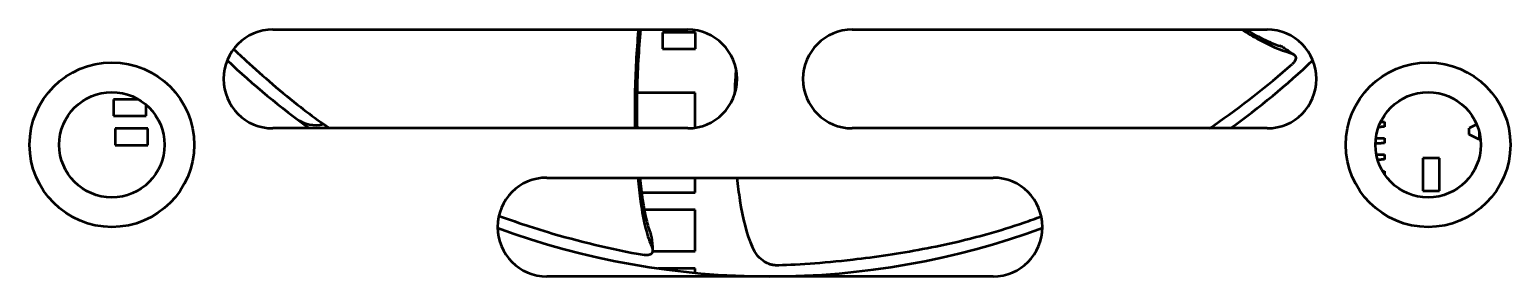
# Model space of a CAD drawing. Header units: millimetres. Extents: x 0 to 1863, y -9 to 1040.
# Drawn here: x 785.42 to 830.42, y 614.62 to 622.12 of the extents above; entities that cross this region are included whole.
import ezdxf

# ---------------------------------------------------------------- set-up
doc = ezdxf.new("R2010")
doc.units = ezdxf.units.MM
doc.header["$LTSCALE"] = 3.5
doc.layers.add('외형선(ISO)', color=7, linetype='Continuous', lineweight=50)

msp = doc.modelspace()

# ---------------------------------------------------------------- linework, layer by layer
at = {"layer": '외형선(ISO)'}
for p, q in [((792.8149, 622.1218), (805.4228, 622.1218)), ((804.9048, 622.0335), (804.6548, 622.0335)), ((804.6548, 622.0335), (804.6548, 621.5335)), ((805.4048, 622.0335), (804.9048, 622.0335)), ((805.6548, 622.0335), (805.4048, 622.0335)), ((805.6548, 621.5335), (805.6548, 622.0335)), ((810.4228, 622.1218), (823.0308, 622.1218)), ((804.6548, 621.5335), (804.9048, 621.5335)), ((804.9048, 621.5335), (805.4048, 621.5335)), ((805.4048, 621.5335), (805.6548, 621.5335)), ((803.8175, 620.1987), (803.8172, 620.1987)), ((803.9968, 620.1987), (803.8796, 620.1987)), ((805.2968, 620.1987), (803.9968, 620.1987)), ((805.6468, 620.1987), (805.2968, 620.1987)), ((805.6468, 619.1386), (805.6468, 620.1987)), ((788.217, 620.0015), (787.967, 620.0015)), ((787.967, 620.0015), (787.967, 619.5015)), ((788.717, 620.0015), (788.217, 620.0015)), ((788.7329, 620.0015), (788.717, 620.0015)), ((788.967, 619.5015), (788.967, 619.8341)), ((787.967, 619.5015), (788.217, 619.5015)), ((788.217, 619.5015), (788.717, 619.5015)), ((788.717, 619.5015), (788.967, 619.5015)), ((826.4841, 619.3218), (826.4954, 619.3218)), ((826.4954, 619.3218), (826.5954, 619.3218)), ((826.5954, 619.3218), (826.5954, 619.1718)), ((829.3977, 619.2421), (829.1733, 619.1299)), ((788.2678, 619.1125), (788.0178, 619.1125)), ((788.0178, 619.1125), (788.0178, 618.6125)), ((788.7678, 619.1125), (788.2678, 619.1125)), ((789.0178, 619.1125), (788.7678, 619.1125)), ((789.0178, 618.6125), (789.0178, 619.1125)), ((805.4228, 619.1218), (792.8149, 619.1218)), ((823.0308, 619.1218), (810.4228, 619.1218)), ((821.2838, 619.1224), (821.2838, 619.1218)), ((826.3354, 618.8218), (826.4954, 618.8218)), ((826.4203, 619.1718), (826.4954, 619.1718)), ((826.5954, 619.1718), (826.4954, 619.1718)), ((826.4954, 618.8218), (826.5954, 618.8218)), ((826.5954, 618.8218), (826.5954, 618.6718)), ((829.1733, 618.9299), (829.1733, 619.1299)), ((829.4733, 618.7799), (829.1733, 618.9299)), ((829.4733, 619.0168), (829.4733, 618.7799)), ((829.515, 618.7799), (829.4733, 618.7799)), ((788.0178, 618.6125), (788.2678, 618.6125)), ((788.2678, 618.6125), (788.7678, 618.6125)), ((788.7678, 618.6125), (789.0178, 618.6125)), ((826.3236, 618.6718), (826.4954, 618.6718)), ((826.3512, 618.3218), (826.4954, 618.3218)), ((826.5954, 618.6718), (826.4954, 618.6718)), ((826.4954, 618.3218), (826.5954, 618.3218)), ((826.5954, 618.3218), (826.5954, 618.1718)), ((826.3874, 618.1718), (826.4954, 618.1718)), ((826.5954, 618.1718), (826.4954, 618.1718)), ((828.2648, 618.2196), (827.7648, 618.2196)), ((827.7648, 618.2196), (827.7648, 617.9696)), ((827.7648, 617.9696), (827.7648, 617.4696)), ((828.2648, 617.9696), (828.2648, 618.2196)), ((828.2648, 617.4696), (828.2648, 617.9696)), ((801.1405, 617.6218), (814.7052, 617.6218)), ((805.6468, 617.1707), (805.6468, 617.6218)), ((826.5372, 617.8218), (826.5954, 617.8218)), ((826.5954, 617.8218), (826.5954, 617.7286)), ((827.7648, 617.4696), (827.7648, 617.2196)), ((828.2648, 617.2196), (828.2648, 617.4696)), ((803.9523, 617.1707), (803.9525, 617.1707)), ((804.0178, 617.1707), (805.2968, 617.1707)), ((805.2968, 617.1707), (805.6468, 617.1707)), ((827.7648, 617.2196), (828.2648, 617.2196)), ((804.0291, 616.6427), (804.0285, 616.6427)), ((805.2968, 616.6427), (804.1005, 616.6427)), ((805.6468, 616.6427), (805.2968, 616.6427)), ((805.6468, 615.3927), (805.6468, 616.6427)), ((804.3552, 615.3927), (805.2968, 615.3927)), ((805.2968, 615.3927), (805.6468, 615.3927)), ((805.2968, 614.8647), (804.5165, 614.8647)), ((805.6468, 614.8647), (805.2968, 614.8647)), ((805.6468, 614.73), (805.6468, 614.8647)), ((814.7052, 614.6218), (801.1405, 614.6218))]:
    msp.add_line(p, q, dxfattribs=at)
for centre, radius in [((787.9228, 618.6218), 2.5), ((827.9228, 618.6218), 2.5), ((787.9228, 618.6218), 1.6), ((827.9228, 618.6218), 1.6)]:
    msp.add_circle(centre, radius, dxfattribs=at)
for centre, radius, start, end in [((792.8149, 620.6218), 1.5, 90, 270), ((805.4228, 620.6218), 1.5, 270, 90), ((810.4228, 620.6218), 1.5, 90, 270), ((823.0308, 620.6218), 1.5, 270, 90), ((807.9228, 638.6218), 24, 226.57983, 234.34091), ((807.9228, 638.6218), 24, 305.65909, 313.42017), ((794.1238, 620.2211), 1, 233.13299, 283.4037), ((801.1405, 616.1218), 1.5, 90, 270), ((814.7052, 616.1218), 1.5, 270, 90), ((807.9228, 638.6218), 24, 249.81284, 290.18716)]:
    msp.add_arc(centre, radius, start, end, dxfattribs=at)
for points, knots in [([(803.9226, 622.1218), (803.9215, 622.1088), (803.8687, 621.4992), (803.8088, 620.5262), (803.8116, 619.4725), (803.8199, 619.1218)], [0.42668674, 0.42668674, 0.42668674, 0.42668674, 0.42980601, 0.57235451, 0.6435137, 0.6435137, 0.6435137, 0.6435137]), ([(803.9885, 622.1218), (803.9324, 621.5181), (803.8715, 620.5535), (803.8738, 619.4785), (803.8821, 619.1218)], [0.4245132, 0.4245132, 0.4245132, 0.4245132, 0.57142857, 0.64467982, 0.64467982, 0.64467982, 0.64467982]), ([(822.2534, 622.1218), (822.3439, 622.0666), (822.4328, 622.0137), (822.5197, 621.9637), (822.695, 621.8628), (822.8623, 621.7731), (823.02, 621.6958), (823.2487, 621.5837), (823.4554, 621.4984), (823.6384, 621.4415), (823.6758, 621.4299), (823.7121, 621.4196), (823.7468, 621.4106)], [0.78395129, 0.78395129, 0.78395129, 0.78395129, 0.8083244, 0.8083244, 0.8083244, 0.8574515, 0.8574515, 0.8574515, 0.92872575, 0.92872575, 0.92872575, 0.94329218, 0.94329218, 0.94329218, 0.94329218]), ([(822.3813, 622.1218), (822.5943, 621.9967), (822.9708, 621.7941), (823.2887, 621.6664), (823.4178, 621.6278)], [0.79670503, 0.79670503, 0.79670503, 0.79670503, 0.85714286, 0.90957443, 0.90957443, 0.90957443, 0.90957443]), ([(791.6219, 621.5311), (791.716, 621.4413), (791.8124, 621.3506), (791.9108, 621.2591), (792.4106, 620.7948), (792.965, 620.3111), (793.5665, 619.8389), (793.795, 619.6595), (794.0303, 619.4818), (794.2721, 619.3073), (794.3584, 619.245), (794.4455, 619.1832), (794.5335, 619.1218)], [0.17727951, 0.17727951, 0.17727951, 0.17727951, 0.19241968, 0.19241968, 0.19241968, 0.26927937, 0.26927937, 0.26927937, 0.29847151, 0.29847151, 0.29847151, 0.30889022, 0.30889022, 0.30889022, 0.30889022]), ([(823.5033, 621.5894), (823.5004, 621.5912), (823.4974, 621.5929), (823.4711, 621.6082), (823.4455, 621.6192), (823.4178, 621.6278)], [0.0385868102, 0.0385868102, 0.0385868102, 0.0385868102, 0.0394220329, 0.0394220329, 0.0460025939, 0.0460025939, 0.0460025939, 0.0460025939]), ([(821.2827, 619.1218), (821.3265, 619.1518), (821.3702, 619.1819), (821.4139, 619.2122), (822.2275, 619.7766), (823.0246, 620.3984), (823.7955, 621.0758)], [0.527185151, 0.527185151, 0.527185151, 0.527185151, 0.531739581, 0.531739581, 0.531739581, 0.616563222, 0.616563222, 0.616563222, 0.616563222]), ([(823.7468, 621.4106), (823.7679, 621.4046), (823.7868, 621.3975), (823.8042, 621.3887), (823.8189, 621.3813), (823.8324, 621.3727), (823.8445, 621.363), (823.8556, 621.3541), (823.8654, 621.3443), (823.8735, 621.3338), (823.8796, 621.326), (823.8848, 621.3177), (823.889, 621.3091), (823.8944, 621.2979), (823.898, 621.2863), (823.8995, 621.2744), (823.9004, 621.2671), (823.9006, 621.2598), (823.9003, 621.2521), (823.8995, 621.2341), (823.8955, 621.2156), (823.8881, 621.1974), (823.887, 621.1947), (823.8859, 621.1921), (823.8846, 621.1894), (823.8787, 621.1764), (823.8714, 621.1635), (823.8628, 621.1509), (823.8601, 621.1468), (823.8572, 621.1428), (823.8542, 621.1388), (823.8455, 621.1271), (823.8359, 621.1157), (823.8255, 621.1047), (823.8161, 621.0947), (823.806, 621.0851), (823.7955, 621.0758)], [-0.052725639, -0.052725639, -0.052725639, -0.052725639, -0.046107944, -0.046107944, -0.046107944, -0.040536236, -0.040536236, -0.040536236, -0.035393247, -0.035393247, -0.035393247, -0.031548284, -0.031548284, -0.031548284, -0.026610998, -0.026610998, -0.026610998, -0.023589938, -0.023589938, -0.023589938, -0.016551346, -0.016551346, -0.016551346, -0.015513984, -0.015513984, -0.015513984, -0.010493759, -0.010493759, -0.010493759, -0.008887338, -0.008887338, -0.008887338, -0.004216521, -0.004216521, -0.004216521, 0, 0, 0, 0]), ([(806.8878, 620.944), (806.8792, 620.8261), (806.8624, 620.5642), (806.8501, 620.2936), (806.845, 620.1448)], [0.491793752, 0.491793752, 0.491793752, 0.491793752, 0.518747667, 0.550737277, 0.550737277, 0.550737277, 0.550737277]), ([(803.904, 617.6218), (803.9511, 617.1158), (804.0594, 616.3466), (804.2316, 615.7581), (804.3171, 615.5519), (804.3318, 615.5187)], [0.74733044, 0.74733044, 0.74733044, 0.74733044, 0.8574515, 0.92872575, 0.94313582, 0.94313582, 0.94313582, 0.94313582]), ([(803.9675, 617.6218), (804.0133, 617.146), (804.1083, 616.4993), (804.247, 616.0368), (804.2974, 615.9118)], [0.75045251, 0.75045251, 0.75045251, 0.75045251, 0.85714286, 0.90957443, 0.90957443, 0.90957443, 0.90957443]), ([(806.9183, 617.6218), (806.9427, 617.3845), (807.0481, 616.5626), (807.2141, 615.8913), (807.3775, 615.5307)], [0.72721106, 0.72721106, 0.72721106, 0.72721106, 0.7781215, 0.90780744, 0.90780744, 0.90780744, 0.90780744]), ([(799.6803, 616.4649), (799.9953, 616.3491), (800.3149, 616.2389), (800.6389, 616.1343), (800.8112, 616.0787), (800.9847, 616.0247), (801.1593, 615.9724), (802.1079, 615.6882), (803.091, 615.4527), (804.1013, 615.2723)], [0.48674914, 0.48674914, 0.48674914, 0.48674914, 0.51611879, 0.51611879, 0.51611879, 0.53173955, 0.53173955, 0.53173955, 0.61656322, 0.61656322, 0.61656322, 0.61656322]), ([(808.082, 614.9602), (808.3567, 614.9687), (808.7166, 614.9848), (809.1409, 615.015), (809.5269, 615.0425), (809.9671, 615.0816), (810.4469, 615.1366), (810.7846, 615.1752), (811.1419, 615.2218), (811.5142, 615.2776), (812.1888, 615.3789), (812.9126, 615.5108), (813.6569, 615.6866), (813.9396, 615.7534), (814.2253, 615.8266), (814.5124, 615.9069), (814.8875, 616.0117), (815.265, 616.1287), (815.6437, 616.258), (815.8189, 616.3179), (815.9943, 616.3804), (816.1698, 616.4455)], [0.02352968, 0.02352968, 0.02352968, 0.02352968, 0.08975979, 0.08975979, 0.08975979, 0.15000727, 0.15000727, 0.15000727, 0.19241991, 0.19241991, 0.19241991, 0.26927937, 0.26927937, 0.26927937, 0.29847162, 0.29847162, 0.29847162, 0.33659921, 0.33659921, 0.33659921, 0.3542344, 0.3542344, 0.3542344, 0.3542344]), ([(804.3206, 615.821), (804.3202, 615.8244), (804.3198, 615.8277), (804.3153, 615.8578), (804.3079, 615.8847), (804.2974, 615.9118)], [0.0385901423, 0.0385901423, 0.0385901423, 0.0385901423, 0.0394250368, 0.0394250368, 0.046009901, 0.046009901, 0.046009901, 0.046009901]), ([(804.3318, 615.5187), (804.3412, 615.499), (804.3474, 615.4797), (804.3513, 615.4606), (804.3547, 615.4445), (804.3564, 615.4285), (804.3563, 615.4131), (804.3563, 615.3988), (804.3548, 615.3851), (804.3517, 615.3722), (804.3493, 615.3626), (804.3461, 615.3534), (804.342, 615.3447), (804.3366, 615.3335), (804.3298, 615.3235), (804.3215, 615.3149), (804.3197, 615.3131), (804.318, 615.3114), (804.3161, 615.3097), (804.3125, 615.3064), (804.3086, 615.3033), (804.3044, 615.3003), (804.2899, 615.2896), (804.2728, 615.2812), (804.2539, 615.2756), (804.2512, 615.2749), (804.2484, 615.2741), (804.2457, 615.2734), (804.2318, 615.2699), (804.2172, 615.2677), (804.2019, 615.2665), (804.1971, 615.2661), (804.1921, 615.2658), (804.1871, 615.2657), (804.1726, 615.2652), (804.1577, 615.2656), (804.1426, 615.2669), (804.1289, 615.268), (804.1151, 615.2698), (804.1013, 615.2723)], [-0.052725639, -0.052725639, -0.052725639, -0.052725639, -0.046107944, -0.046107944, -0.046107944, -0.040522747, -0.040522747, -0.040522747, -0.035392846, -0.035392846, -0.035392846, -0.031548284, -0.031548284, -0.031548284, -0.026618022, -0.026618022, -0.026618022, -0.025600758, -0.025600758, -0.025600758, -0.023589938, -0.023589938, -0.023589938, -0.016521999, -0.016521999, -0.016521999, -0.015513984, -0.015513984, -0.015513984, -0.010494611, -0.010494611, -0.010494611, -0.008887338, -0.008887338, -0.008887338, -0.00421974, -0.00421974, -0.00421974, 0, 0, 0, 0]), ([(808.082, 614.9602), (808.062, 614.9597), (808.0403, 614.961), (808.0169, 614.9644), (807.9881, 614.9685), (807.9569, 614.9757), (807.9238, 614.9862), (807.8703, 615.0033), (807.8127, 615.0291), (807.7551, 615.0656), (807.6851, 615.1098), (807.6183, 615.168), (807.558, 615.2393), (807.5248, 615.2785), (807.4942, 615.3207), (807.4662, 615.3652), (807.4331, 615.4178), (807.4035, 615.4735), (807.3775, 615.5307)], [-0.11440108, -0.11440108, -0.11440108, -0.11440108, -0.10238639, -0.10238639, -0.10238639, -0.08766287, -0.08766287, -0.08766287, -0.06378771, -0.06378771, -0.06378771, -0.03480649, -0.03480649, -0.03480649, -0.01885957, -0.01885957, -0.01885957, 0, 0, 0, 0])]:
    msp.add_open_spline(points, degree=3, knots=knots, dxfattribs=at)
for points in [[(823.5033, 621.5894), (823.6152, 621.5198), (823.7282, 621.4482), (823.837, 621.3687)], [(804.3206, 615.821), (804.3359, 615.6901), (804.3505, 615.5572), (804.3562, 615.4225)]]:
    msp.add_open_spline(points, degree=3, dxfattribs=at)

doc.saveas('drawing.dxf')
